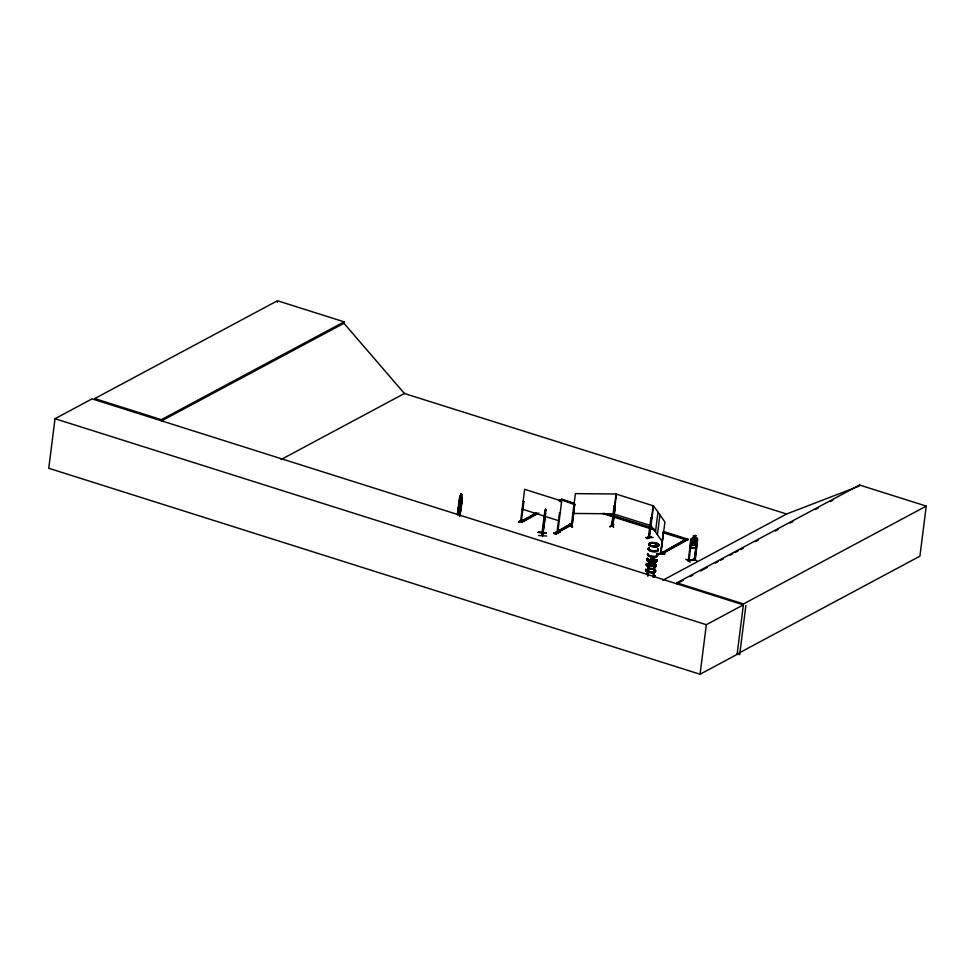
<?xml version="1.0" encoding="UTF-8"?>
<svg xmlns="http://www.w3.org/2000/svg" width="975" height="975" viewBox="0 0 975 975"><rect width="100%" height="100%" fill="white"/><g stroke="black" fill="none" stroke-linecap="round" stroke-linejoin="round"><path stroke-width="1.46" d="M664.67 553.581L657.004 553.532M657.065 554.056L664.658 553.532M458.689 509.937C457.823 501.503 459.676 517.469 460.907 510.12M459.201 505.184L460.846 507.524L459.115 505.184L459.188 502.418M545.11 512.472L544.574 519.468L545.269 513.472M461.26 503.21L460.724 498.322M545.427 513.91L545.707 510.108M545.573 513.216L545.415 514.386L545.183 510.961M538.639 535.507L546.597 536.006M545.598 511.229L545.573 509.145L542.453 535.714L542.161 532.569M160.18 420.42L92.064 398.872L55.014 418.714L48.75 468.268L700.062 674.249L737.112 654.42L743.498 603.927L926.25 506.11L919.925 556.177L737.173 654.006M161.375 419.664L161.192 421.102L343.956 323.286L344.138 321.835L277.473 300.751L94.709 398.58L161.375 419.664L344.138 321.835M277.29 302.189L277.473 300.751M457.433 514.386L459.578 497.396M457.628 514.654L460.09 495.873L460.907 496.007M457.897 514.654L460.09 495.873M461.053 502.747L460.639 504.367L459.883 500.992L460.468 496.433L460.748 499.639C462.638 492.68 460.2 510.949 460.602 500.711L459.895 502.527L461.212 493.569L462.187 498.871L460.931 510.157M460.919 496.117L461.224 493.679M461.48 497.055L461.906 494.569M459.505 515.665L461.565 497.055M459.7 515.946L461.736 500.09M459.968 515.946L462.162 498.871L460.371 495.361M518.688 521.759L522.6 519.651L518.639 522.064M538.87 513.106L521.576 522.356L520.223 521.93L536.262 512.777M557.846 532.825L556.932 532.667L557.03 531.948L557.712 532.911L561.661 501.016L524.648 489.316L520.65 521.223C521.089 520.808 520.882 520.577 521.406 520.674M523.88 501.479L523.124 501.357L523.88 501.479L521.32 521.393L521.223 520.65M521.576 522.356L537.615 513.203M538.212 532.411L546.232 532.728L538.2 532.216M544.562 512.972L542.063 532.789M542.405 533.081L545.354 511.595M545.573 509.145L545.257 511.692L545.171 511.046M545.5 514.398L542.734 535.738L545.244 512.521M553.837 533.447L570.07 524.757L571.411 525.184L555.177 533.873L553.837 533.447L570.143 524.136L571.496 524.562L555.263 533.252L553.91 532.825M555.177 533.873L555.263 533.252M560.113 531.923L555.835 533.934L560.077 531.875M557.761 532.801L556.969 532.716L559.516 512.874L560.138 513.069M574.397 503.307L561.539 499.249L575.079 504.173M557.846 532.837L557.615 532.167M562.124 500.077L574.994 504.794M570.07 524.757L570.143 524.136M570.229 523.514C568.084 524.83 576.518 530.339 570.168 523.551M571.582 524.806L571.338 525.513L572.167 524.672M571.362 525.367L572.069 525.501L574.507 505.574L572.154 525.501L571.301 525.391L575.408 493.63L616.395 493.984L612.751 526.11M613.507 524.757L610.058 526.585M611.581 525.708L612.544 525.123L611.727 525.135M611.715 525.854L614.104 505.915L614.872 506.025L614.104 505.915M611.764 525.001L611.922 526.025L614.798 505.915M614.591 506.11L615.225 506.305L612.495 526.183M613.555 526.902L611.374 523.867L613.58 527.243M613.909 524.465L609.972 526.878M647.168 538.748L651.446 536.713L647.266 538.358M612.58 526.195L611.959 526L616.115 494.057L653.14 505.769L649.045 537.737L648.277 537.505L648.57 536.713L649.862 537.249M650.983 517.615L651.617 517.81L650.983 517.615L648.375 537.554L648.57 536.689M648.862 537.712L648.363 536.786M649.35 537.92L653.543 505.818L664.913 522.015L660.794 553.642M649.716 536.981L649.496 537.652M647.278 574.823L648.96 560.576L649.874 559.638L654.871 559.028M647.437 574.933L648.887 562.087L649.642 562.1L647.851 576.262M647.875 574.75L649.642 562.1M651.592 557.042L649.533 565L650.362 566.804L652.385 566.524L653.713 564.415L654.286 559.869L653.311 559.211M655.48 531.96L657.979 512.143M653.36 559.236L653.616 556.762M657.43 534.751L659.929 514.922M652.945 576.944L654.749 561.271L655.505 561.295L653.53 576.871A4.997 1.804 7.2 0 0 654.773 575.299A4.985 1.792 7.2 0 1 653.53 576.908M653.384 576.761L655.493 559.723L653.396 559.114L653.701 556.676L651.532 556.969L651.276 559.443L649.07 560.625M663.658 531.546L688.131 539.285L661.099 554.324L659.746 553.898L686.01 539.26L666.291 550.388M660.465 553.057L660.636 553.91L663.195 533.788L660.587 553.873M661.099 554.324L688.131 539.285M926.25 506.11L859.584 485.026L676.821 582.843L676.711 583.781L683.378 580.21M687.363 539.687L687.29 540.308L662.817 532.569M695.443 537.993L697.588 538.627L695.114 560.052L688.204 560.625L688.24 559.882L688.789 560.54M697.454 538.627L695.662 547.548L690.458 548.218L690.775 539.285L691.677 538.346L696.93 537.908M694.31 559.479L688.533 560.016L688.277 560.735L690.885 539.346L693.188 538.224L691.97 539.199L691.397 543.745L692.274 545.586L694.383 545.366L695.76 543.294L696.333 538.736L695.309 538.042L695.614 535.604M688.143 560.613L689.13 559.93M690.227 562.161L685.803 559.236M693.249 538.298L693.444 535.75L695.699 535.519L695.358 538.078M696.82 540.162L694.419 560.113L696.82 540.162L697.576 540.199L695.065 560.04M697.149 561.027L693.432 558.443M700.062 674.249L706.327 624.695L743.377 604.866L161.631 420.871M745.875 605.524L739.672 654.664L737.319 653.92M859.463 485.952L859.584 485.026M544.684 520.942L544.245 523.051L543.952 520.723M538.212 532.313L546.183 533.02M544.903 515.202L545.281 513.569M544.854 518.456L544.55 519.919L545.342 511.704M460.761 507.524L461.346 505.367M645.511 537.53L653.201 537.542M459.396 506.744L460.273 505.464L460.602 508.694L460.492 505.135M651.946 545.805L651.885 545.634M651.605 545.927L652.19 545.915M652.214 546.073L651.422 546.024M656.041 543.709L654.895 543.831L655.688 544.099M655.456 543.623L656.236 543.721L655.224 543.623M460.712 507.67L460.102 509.121L459.298 505.732L460.346 500.87M694.456 559.236L694.651 559.382M570.119 523.855L572.252 526.914M571.935 526.939L569.753 523.904M459.518 500.687L460.407 500.76M571.472 524.66L572.093 524.672M557.03 531.948L557.81 532.058M556.225 534.032L559.784 531.728M615.225 506.305L612.653 526.22L612.093 525.927M612.215 525.208L612.885 525.403L612.105 525.306M649.143 537.006L649.569 537.262M281.08 459.53L404.844 393.278M558.87 500.663L561.539 499.249M520.223 521.93L528.206 517.664M530.863 516.238L536.189 513.386M560.223 501.089L562.88 499.675L560.15 501.711M659.746 553.898L663.682 551.789M662.817 580.259L786.581 514.008L858.061 486.488M690.044 576.639L692.713 575.213M700.72 570.923L707.387 567.352M715.394 563.075L718.063 561.637M720.732 560.211L723.401 558.785M730.068 555.214L732.737 553.788M735.406 552.362L738.075 550.936M740.744 549.498L743.413 548.072M755.418 541.649L758.087 540.223M775.418 530.936L778.087 529.51M790.091 523.087L792.76 521.649M815.441 509.511L818.11 508.085M830.115 501.662L832.784 500.236M786.581 514.008L404.418 393.51L343.956 323.286M656.004 544.087L655.468 544.16M649.228 537.639L648.351 537.518M542.734 535.714L542.417 532.862M695.114 559.321L694.383 560.089M688.996 560.686L691.47 540.845L690.848 540.906M648.607 569.473L653.689 568.778L654.664 566.256L653.64 568.742L648.607 569.473L648.131 567.121M557.164 531.875L557.176 532.594M693.493 535.787L695.748 535.543M690.41 548.182L695.748 547.658L696.759 545.159M694.444 559.577L688.959 560.04M611.617 525.732L612.373 525.854M573.885 505.672L574.58 505.684M657.053 553.995L664.731 554.044M572.898 513.459L613.897 513.801M542.514 534.946L542.441 532.606M520.613 521.174L521.454 521.308M613.616 513.886L650.63 525.586M607.51 513.788L652.141 527.902M603.866 513.277L654.249 529.218M662.89 531.948L688.045 539.894M602.355 513.447L655.614 530.29M522.137 509.133L559.163 520.845M659.831 553.276L661.172 553.702M520.297 521.32L521.649 521.747M676.821 582.843L743.498 603.927M55.014 418.714L706.327 624.695M689.947 545.842L690.519 548.133M460.651 498.432L461.333 499.358M459.859 500.114L461.407 502.332M651.044 525.635L662.403 541.844M461.126 493.569L461.87 494.617M544.672 517.067L544.793 517.969M656.784 554.946A4.997 1.804 7.2 0 1 653.189 557.273L651.909 557.408L651.8 558.212L653.201 557.225A4.997 1.804 7.2 0 1 647.693 554.422M656.894 554.629A5.082 1.828 7.2 0 1 653.25 556.981A5.082 1.828 7.2 0 1 647.656 554.092M657.577 549.157A5.082 1.828 7.2 0 1 653.274 551.46A5.082 1.828 7.2 0 1 648.85 548.23M657.406 554.531A4.997 1.804 7.2 0 1 652.665 556.298A4.997 1.804 7.2 0 1 647.814 553.508M657.467 549.486A4.997 1.804 7.2 0 1 653.238 551.753A4.997 1.804 7.2 0 1 648.875 548.559M656.931 554.348A5.082 1.828 7.2 0 1 653.287 556.701A5.082 1.828 7.2 0 1 647.693 553.8M657.613 548.876A5.082 1.828 7.2 0 1 653.311 551.18A5.082 1.828 7.2 0 1 648.875 547.95M657.589 548.559A4.997 1.804 7.2 0 1 653.348 550.826A4.997 1.804 7.2 0 1 648.984 547.645M654.81 570.546A4.997 1.804 7.2 0 1 651.227 572.861A4.997 1.804 7.2 0 1 645.73 570.009M654.92 570.217A5.082 1.828 7.2 0 1 651.276 572.569A5.082 1.828 7.2 0 1 645.694 569.68M654.786 575.421A5.021 1.804 7.2 0 1 653.53 577.042M656.699 560.259A5.021 1.804 7.2 0 1 654.42 562.063M649.447 561.527A5.021 1.804 7.2 0 1 647.558 558.846M655.614 564.744A5.082 1.828 7.2 0 1 653.823 567.072M648.777 566.536A5.082 1.828 7.2 0 1 646.876 563.818M655.432 570.119A4.997 1.804 7.2 0 1 650.691 571.886A4.997 1.804 7.2 0 1 645.84 569.095M655.505 565.073A4.997 1.804 7.2 0 1 653.75 567.352M648.777 566.828A4.997 1.804 7.2 0 1 646.9 564.159M654.956 569.936A5.082 1.828 7.2 0 1 651.312 572.288A5.082 1.828 7.2 0 1 645.73 569.4M655.651 564.464A5.082 1.828 7.2 0 1 654.895 566.609M648.814 566.256A5.082 1.828 7.2 0 1 646.912 563.538M655.614 564.159A4.997 1.804 7.2 0 1 654.883 566.268M648.899 565.914A4.997 1.804 7.2 0 1 647.022 563.233M544.196 518.03L544.026 520.796L544.196 518.03M460.237 501.686L459.664 506.232L460.346 507.171L460.919 502.612L460.237 501.686M460.809 496.933L460.237 501.491L460.895 502.418L461.467 497.859L460.809 496.933M651.19 560.296L650.618 564.854L652.628 564.574L653.201 560.016L650.447 560.442L651.471 563.062L649.667 566.146L651.836 563.513C652.068 567.292 655.029 565.488 652.36 562.916L654.091 560.028L652.007 562.429L651.154 560.369M693.103 539.077L692.53 543.636L694.627 543.404L695.199 538.858L692.323 539.199L693.396 541.856L691.543 544.903L693.786 542.332C694.139 546.073 696.967 544.489 694.334 541.747L696.101 538.809L693.956 541.235L693.091 539.212M693.834 536.189L693.737 537.006L695.09 536.859L695.187 536.055L693.834 536.189M461.76 503.624L461.553 502.43L461.76 503.624M654.444 561.807A4.997 1.804 7.2 0 0 656.711 560.016A5.021 1.804 7.2 0 1 654.444 561.88A4.985 1.792 7.2 0 0 656.699 560.028A4.985 1.792 7.2 0 1 654.432 561.856M647.607 558.602A4.997 1.804 7.2 0 0 649.484 561.283A4.985 1.792 7.2 0 1 647.607 558.614A5.021 1.804 7.2 0 0 649.46 561.344A4.985 1.792 7.2 0 1 647.607 558.663M650.41 545.33A4.997 1.804 7.2 0 0 658.698 545.403A4.997 1.804 7.2 0 0 652.568 542.527A4.997 1.804 7.2 0 0 650.41 545.33A4.985 1.792 7.2 0 0 658.686 545.415A4.985 1.792 7.2 0 0 652.568 542.551A4.985 1.792 7.2 0 0 650.422 545.342M654.481 561.515A4.997 1.804 7.2 0 0 656.748 559.711A4.985 1.792 7.2 0 1 654.481 561.515M647.644 558.309A4.997 1.804 7.2 0 0 649.521 560.978A4.985 1.792 7.2 0 1 647.656 558.322M650.349 545.805A4.997 1.804 7.2 0 0 658.637 545.878A4.985 1.792 7.2 0 0 652.507 543.002A4.997 1.804 7.2 0 0 650.349 545.805A4.985 1.792 7.2 0 0 658.625 545.89A4.997 1.804 7.2 0 0 652.507 543.002A4.985 1.792 7.2 0 0 650.362 545.793A4.985 1.792 7.2 0 0 658.625 545.866A4.985 1.792 7.2 0 0 652.507 543.014A4.985 1.792 7.2 0 0 650.362 545.817M653.494 577.237A4.997 1.804 7.2 0 0 654.737 575.628A4.985 1.792 7.2 0 1 653.494 577.224M654.383 562.319A4.997 1.804 7.2 0 0 656.65 560.528A4.985 1.792 7.2 0 1 654.371 562.331M647.546 559.114A4.997 1.804 7.2 0 0 649.411 561.795A4.985 1.792 7.2 0 1 647.546 559.126"/></g></svg>
